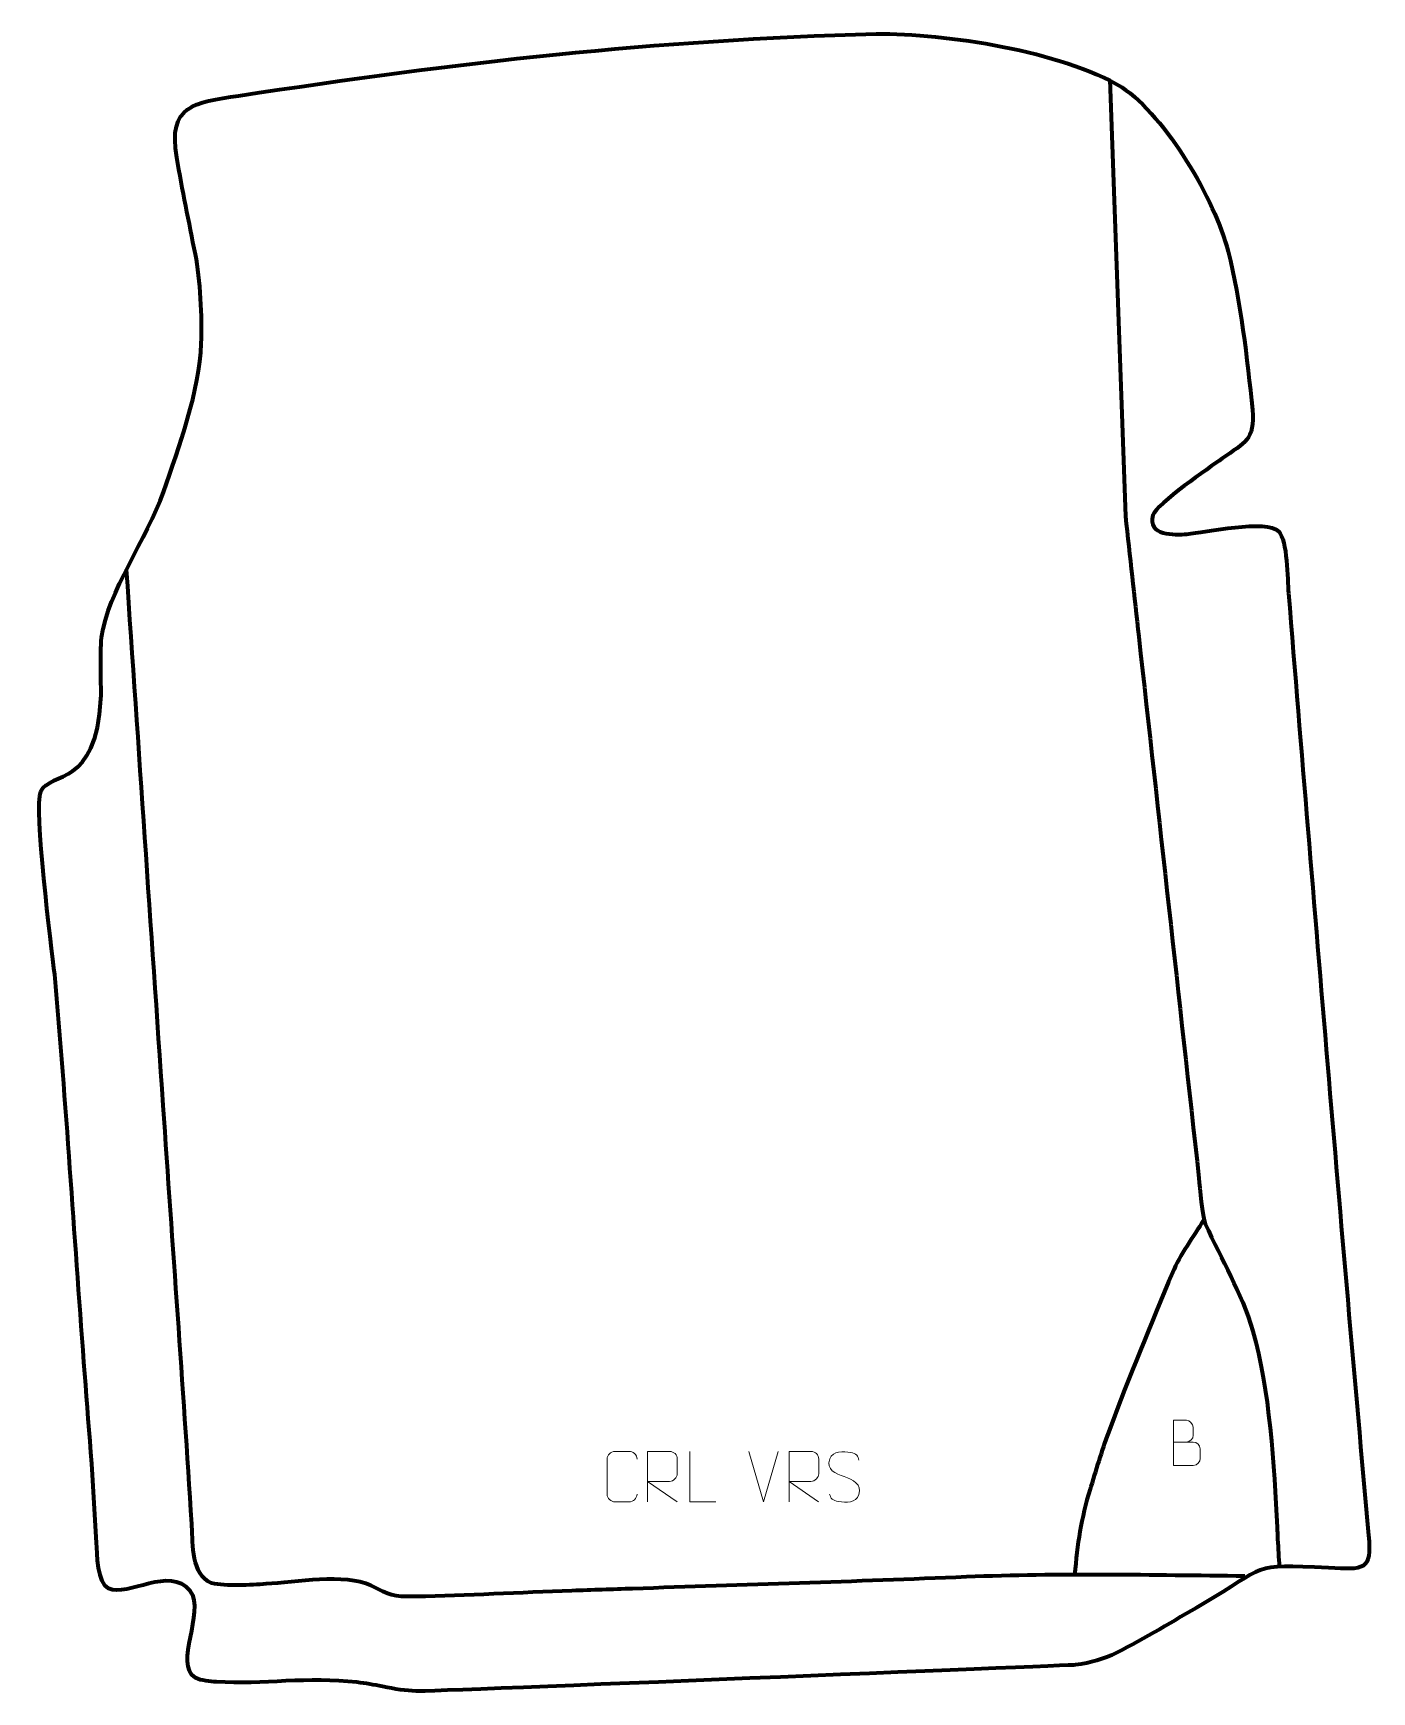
# Model space of a CAD drawing. Header units: millimetres. Extents: x 902 to 1565, y 20 to 841.
import ezdxf

# ---------------------------------------------------------------- set-up
doc = ezdxf.new("R2010")
doc.units = ezdxf.units.MM
doc.header["$MEASUREMENT"] = 0
doc.layers.add('layer 2', color=7, linetype='Continuous')
doc.layers.add('layer 3', color=7, linetype='Continuous')

msp = doc.modelspace()

# ---------------------------------------------------------------- linework, layer by layer
at = {"layer": 'layer 2', "color": 142, "lineweight": 158}
for points, knots in [([(1435.2619, 818.1127), (1435.2619, 818.1127), (1442.9758, 601.9757), (1442.9758, 601.9757), (1442.9758, 601.9757), (1445.1807, 582.1056), (1447.3856, 562.2354), (1449.5905, 542.3653), (1449.5905, 542.3653), (1459.5125, 452.9497), (1469.4345, 363.5341), (1479.3566, 274.1184), (1479.3566, 274.1184), (1479.8705, 269.4867), (1480.9253, 254.8961), (1482.4567, 251.5413), (1482.4567, 251.5413), (1490.8688, 233.1131), (1500.1503, 218.2834), (1506.0269, 198.3541), (1506.0269, 198.3541), (1514.354, 170.1144), (1516.5536, 131.1266), (1518.04, 101.3418), (1518.04, 101.3418), (1518.1384, 99.3312), (1518.2421, 97.3216), (1518.3489, 95.3114), (1518.3489, 95.3114), (1518.6044, 90.7666), (1518.8599, 86.2217), (1519.1154, 81.6769)], [0, 0, 0, 0, 0.11111111, 0.11111111, 0.11111111, 0.11111111, 0.22222222, 0.22222222, 0.22222222, 0.22222222, 0.33333333, 0.33333333, 0.33333333, 0.33333333, 0.44444444, 0.44444444, 0.44444444, 0.44444444, 0.55555556, 0.55555556, 0.55555556, 0.55555556, 0.66666667, 0.66666667, 0.66666667, 0.66666667, 0.77777778, 0.77777778, 0.77777778, 0.77777778, 1, 1, 1, 1]), ([(1502.1762, 77.0413), (1455.8618, 77.4393), (1410.6025, 78.555), (1364.2429, 76.6213), (1364.2429, 76.6213), (1309.1777, 74.3245), (1254.0866, 72.658), (1199.0049, 70.8015), (1199.0049, 70.8015), (1188.9946, 70.4642), (1178.9843, 70.1269), (1168.9739, 69.7895), (1168.9739, 69.7895), (1143.381, 68.9182), (1117.119, 67.3363), (1091.6247, 66.9279), (1091.6247, 66.9279), (1079.4648, 66.7331), (1079.4555, 67.4617), (1069.4384, 72.3112), (1069.4384, 72.3112), (1056.6815, 78.487), (1031.8919, 74.0164), (1017.5695, 73.132), (1017.5695, 73.132), (1009.7909, 72.6517), (997.9966, 71.8237), (990.5763, 73.4982), (990.5763, 73.4982), (980.6557, 77.7325), (981.3079, 92.6561), (980.835, 101.6423), (980.835, 101.6423), (980.835, 101.6423), (980.7649, 102.9755), (980.7649, 102.9755), (980.7649, 102.9755), (976.4254, 172.0482), (971.3565, 241.08), (966.6395, 310.1282), (966.6395, 310.1282), (960.5978, 398.622), (954.545, 487.115), (948.483, 575.6073)], [0, 0, 0, 0, 0.08333333, 0.08333333, 0.08333333, 0.08333333, 0.16666667, 0.16666667, 0.16666667, 0.16666667, 0.25, 0.25, 0.25, 0.25, 0.33333333, 0.33333333, 0.33333333, 0.33333333, 0.41666667, 0.41666667, 0.41666667, 0.41666667, 0.5, 0.5, 0.5, 0.5, 0.58333333, 0.58333333, 0.58333333, 0.58333333, 0.66666667, 0.66666667, 0.66666667, 0.66666667, 0.75, 0.75, 0.75, 0.75, 0.83333333, 0.83333333, 0.83333333, 0.83333333, 1, 1, 1, 1]), ([(1481.6717, 253.2548), (1476.7615, 245.4842), (1469.8261, 235.8211), (1466.376, 227.5699), (1466.376, 227.5699), (1455.8137, 202.3095), (1444.6977, 175.6132), (1435.2153, 149.9983), (1435.2153, 149.9983), (1431.7461, 140.6269), (1428.8423, 131.048), (1425.9197, 121.4954), (1425.9197, 121.4954), (1425.9197, 121.4954), (1425.5083, 120.1511), (1425.5083, 120.1511), (1425.5083, 120.1511), (1421.0538, 105.6015), (1419.1363, 92.8076), (1417.8383, 77.715)], [0, 0, 0, 0, 0.16666667, 0.16666667, 0.16666667, 0.16666667, 0.33333333, 0.33333333, 0.33333333, 0.33333333, 0.5, 0.5, 0.5, 0.5, 0.66666667, 0.66666667, 0.66666667, 0.66666667, 1, 1, 1, 1])]:
    msp.add_open_spline(points, degree=3, knots=knots, dxfattribs=at)
at = {"layer": 'layer 2', "color": 250, "lineweight": 9}
for points, knots in [([(1466.7319, 143.4544), (1469.9909, 143.4548), (1473.2503, 143.4548), (1476.51, 143.4544), (1476.51, 143.4544), (1478.2793, 143.4389), (1480.0022, 141.8839), (1480.0022, 140.0481), (1480.0022, 140.0481), (1480.0019, 139.0373), (1480.0019, 136.306), (1480.0022, 135.2949), (1480.0022, 135.2949), (1480.0181, 133.6308), (1478.6368, 131.827), (1476.5574, 131.8422), (1476.5574, 131.8422), (1473.2974, 131.8425), (1470.0377, 131.8425), (1466.7784, 131.8422), (1466.7784, 131.8422), (1466.7784, 139.2926), (1466.7784, 146.7427), (1466.7784, 154.1925), (1466.7784, 154.1925), (1468.9045, 154.1925), (1471.0309, 154.1925), (1473.1574, 154.1925), (1473.1574, 154.1925), (1474.6629, 154.2083), (1476.5409, 152.4971), (1476.5568, 150.7394), (1476.5568, 150.7394), (1476.5564, 148.8888), (1476.5564, 148.7581), (1476.5568, 146.9072), (1476.5568, 146.9072), (1476.5722, 145.0566), (1474.9113, 143.4389), (1473.1109, 143.4544)], [0, 0, 0, 0, 0.09090909, 0.09090909, 0.09090909, 0.09090909, 0.18181818, 0.18181818, 0.18181818, 0.18181818, 0.27272727, 0.27272727, 0.27272727, 0.27272727, 0.36363636, 0.36363636, 0.36363636, 0.36363636, 0.45454545, 0.45454545, 0.45454545, 0.45454545, 0.54545455, 0.54545455, 0.54545455, 0.54545455, 0.63636364, 0.63636364, 0.63636364, 0.63636364, 0.72727273, 0.72727273, 0.72727273, 0.72727273, 0.81818182, 0.81818182, 0.81818182, 0.81818182, 1, 1, 1, 1]), ([(1201.2254, 117.6387), (1201.0856, 115.3153), (1199.4084, 113.8357), (1197.2607, 113.8249), (1197.2607, 113.8249), (1194.9288, 113.8253), (1192.5969, 113.8253), (1190.2654, 113.8249), (1190.2654, 113.8249), (1188.3404, 113.7195), (1186.3683, 115.604), (1186.3795, 117.6213), (1186.3795, 117.6213), (1186.3799, 123.3914), (1186.3799, 129.1611), (1186.3795, 134.9304), (1186.3795, 134.9304), (1186.3837, 137.0685), (1188.1304, 138.7877), (1190.2828, 138.7742), (1190.2828, 138.7742), (1192.6085, 138.7742), (1194.9346, 138.7742), (1197.2607, 138.7742), (1197.2607, 138.7742), (1199.2073, 138.8097), (1201.1987, 137.3182), (1201.2254, 134.8806)], [0, 0, 0, 0, 0.125, 0.125, 0.125, 0.125, 0.25, 0.25, 0.25, 0.25, 0.375, 0.375, 0.375, 0.375, 0.5, 0.5, 0.5, 0.5, 0.625, 0.625, 0.625, 0.625, 0.75, 0.75, 0.75, 0.75, 1, 1, 1, 1]), ([(1206.4703, 113.821), (1206.4703, 113.821), (1206.4703, 138.7745), (1206.4703, 138.7745), (1206.4703, 138.7745), (1210.0651, 138.7745), (1213.6606, 138.7745), (1217.2558, 138.7745), (1217.2558, 138.7745), (1219.5811, 138.7368), (1221.1384, 137.2468), (1221.1343, 134.8804), (1221.1343, 134.8804), (1221.1339, 132.8449), (1221.1339, 129.7855), (1221.1343, 127.7495), (1221.1343, 127.7495), (1221.1278, 125.874), (1219.3155, 123.9322), (1217.306, 123.9131), (1217.306, 123.9131), (1217.306, 123.9131), (1206.4703, 123.9131), (1206.4703, 123.9131), (1206.4703, 123.9131), (1206.4703, 123.9131), (1221.125, 113.821), (1221.125, 113.821)], [0, 0, 0, 0, 0.125, 0.125, 0.125, 0.125, 0.25, 0.25, 0.25, 0.25, 0.375, 0.375, 0.375, 0.375, 0.5, 0.5, 0.5, 0.5, 0.625, 0.625, 0.625, 0.625, 0.75, 0.75, 0.75, 0.75, 1, 1, 1, 1]), ([(1240.2769, 113.8209), (1240.2769, 113.8209), (1227.3278, 113.8209), (1227.3278, 113.8209), (1227.3278, 113.8209), (1227.3278, 113.8209), (1227.3278, 138.7745), (1227.3278, 138.7745)], [0, 0, 0, 0, 0.33333333, 0.33333333, 0.33333333, 0.33333333, 1, 1, 1, 1]), ([(1276.4704, 113.821), (1276.4704, 113.821), (1276.4704, 138.7745), (1276.4704, 138.7745), (1276.4704, 138.7745), (1280.0652, 138.7745), (1283.6607, 138.7745), (1287.2559, 138.7745), (1287.2559, 138.7745), (1289.5812, 138.7368), (1291.1385, 137.2468), (1291.1344, 134.8804), (1291.1344, 134.8804), (1291.134, 132.8449), (1291.134, 129.7855), (1291.1344, 127.7495), (1291.1344, 127.7495), (1291.1279, 125.874), (1289.3156, 123.9322), (1287.3061, 123.9131), (1287.3061, 123.9131), (1287.3061, 123.9131), (1276.4704, 123.9131), (1276.4704, 123.9131), (1276.4704, 123.9131), (1276.4704, 123.9131), (1291.1251, 113.821), (1291.1251, 113.821)], [0, 0, 0, 0, 0.125, 0.125, 0.125, 0.125, 0.25, 0.25, 0.25, 0.25, 0.375, 0.375, 0.375, 0.375, 0.5, 0.5, 0.5, 0.5, 0.625, 0.625, 0.625, 0.625, 0.75, 0.75, 0.75, 0.75, 1, 1, 1, 1]), ([(1303.8025, 126.2977), (1299.5542, 127.7681), (1294.6461, 129.5639), (1296.6512, 135.0842), (1296.6512, 135.0842), (1298.1547, 139.2241), (1303.3683, 138.8356), (1306.9719, 138.2345), (1306.9719, 138.2345), (1309.8325, 137.7573), (1310.6972, 136.5441), (1311.0078, 134.46)], [0, 0, 0, 0, 0.25, 0.25, 0.25, 0.25, 0.5, 0.5, 0.5, 0.5, 1, 1, 1, 1]), ([(1303.8025, 126.2976), (1307.8211, 124.6509), (1312.8506, 122.7626), (1311.0166, 117.4023), (1311.0166, 117.4023), (1309.5568, 113.1359), (1304.646, 113.3926), (1300.9199, 113.9473), (1300.9199, 113.9473), (1298.1699, 114.3571), (1296.949, 115.5706), (1296.571, 117.6828)], [0, 0, 0, 0, 0.25, 0.25, 0.25, 0.25, 0.5, 0.5, 0.5, 0.5, 1, 1, 1, 1])]:
    msp.add_open_spline(points, degree=3, knots=knots, dxfattribs=at)
for points in [[(1263.8024, 113.8209), (1263.8024, 113.8209), (1256.4806, 138.7745), (1256.4806, 138.7745)], [(1271.1243, 138.7745), (1271.1243, 138.7745), (1263.8025, 113.8209), (1263.8025, 113.8209)]]:
    msp.add_open_spline(points, degree=3, dxfattribs=at)
at = {"layer": 'layer 3', "color": 242, "lineweight": 158}
msp.add_open_spline([(1418.3215, 33.0396), (1425.5054, 34.1339), (1432.4204, 35.9346), (1438.6241, 39.0197), (1438.6241, 39.0197), (1452.5811, 46.2834), (1467.0482, 54.8929), (1480.7, 62.839), (1480.7, 62.839), (1513.984, 82.22), (1503.9881, 83.0307), (1543.487, 81.0652), (1543.487, 81.0652), (1561.1707, 80.2649), (1564.9622, 79.4459), (1563.3477, 97.3723), (1563.3477, 97.3723), (1549.3492, 252.7998), (1536.3685, 408.3261), (1523.7096, 563.8698), (1523.7096, 563.8698), (1523.1408, 570.9372), (1523.216, 589.8334), (1518.8983, 594.4594), (1518.8983, 594.4594), (1513.2224, 600.5407), (1482.1109, 594.1249), (1473.4694, 593.0996), (1473.4694, 593.0996), (1467.4175, 592.564), (1453.4868, 592.416), (1456.6042, 602.429), (1456.6042, 602.429), (1458.4114, 608.2336), (1484.4847, 625.9442), (1490.8078, 630.469), (1490.8078, 630.469), (1502.1688, 638.6727), (1507.1266, 639.4782), (1505.8674, 654.728), (1505.8674, 654.728), (1503.2421, 679.9742), (1500.0089, 708.5959), (1493.811, 733.096), (1493.811, 733.096), (1487.2244, 758.719), (1463.249, 799.7178), (1441.1609, 814.506), (1441.1609, 814.506), (1411.3199, 832.2477), (1354.2894, 841.1944), (1319.5801, 840.8366), (1319.5801, 840.8366), (1209.416, 837.93), (1112.383, 826.7037), (1003.9278, 810.2006), (1003.9278, 810.2006), (981.8081, 806.913), (968.8915, 805.5994), (973.3634, 779.6115), (973.3634, 779.6115), (976.1652, 763.5336), (979.3544, 747.7431), (982.5958, 731.7604), (982.5958, 731.7604), (985.1419, 719.2061), (985.9649, 700.4895), (985.5053, 687.5706), (985.5053, 687.5706), (984.6711, 664.128), (974.5468, 636.2012), (966.7172, 613.9441), (966.7172, 613.9441), (958.5171, 590.7018), (939.3738, 564.6775), (936.115, 541.9132), (936.115, 541.9132), (935.3484, 532.7836), (936.0249, 521.0888), (935.813, 511.5839), (935.813, 511.5839), (933.4327, 467.1881), (911.1645, 476.1495), (906.1251, 465.6315), (906.1251, 465.6315), (902.2717, 457.5889), (911.4318, 389.0289), (912.9075, 374.9527), (912.9075, 374.9527), (918.6221, 311.1803), (922.5927, 246.7657), (927.402, 182.8665), (927.402, 182.8665), (929.6776, 152.8369), (932.1705, 123.6922), (933.62, 93.5485), (933.62, 93.5485), (933.8688, 88.3745), (934.091, 73.2656), (939.5808, 70.8555), (939.5808, 70.8555), (949.3391, 66.5715), (969.6347, 82.1361), (980.0315, 69.784), (980.0315, 69.784), (987.8986, 58.8204), (971.494, 33.7801), (982.6106, 26.6455), (982.6106, 26.6455), (985.5259, 25.175), (989.7925, 24.9013), (992.996, 24.6513), (992.996, 24.6513), (1016.1882, 23.23), (1038.4147, 27.3197), (1062.5477, 24.4377), (1062.5477, 24.4377), (1066.8502, 23.9239), (1070.9183, 23.2228), (1075.16, 22.3505), (1075.16, 22.3505), (1081.4616, 21.0089), (1086.7905, 20.3035), (1091.8729, 20.015), (1091.8729, 20.015), (1096.9553, 19.7265), (1418.3215, 33.0396), (1418.3215, 33.0396)], degree=3, knots=[0, 0, 0, 0, 0.03030303, 0.03030303, 0.03030303, 0.03030303, 0.06060606, 0.06060606, 0.06060606, 0.06060606, 0.09090909, 0.09090909, 0.09090909, 0.09090909, 0.12121212, 0.12121212, 0.12121212, 0.12121212, 0.15151515, 0.15151515, 0.15151515, 0.15151515, 0.18181818, 0.18181818, 0.18181818, 0.18181818, 0.21212121, 0.21212121, 0.21212121, 0.21212121, 0.24242424, 0.24242424, 0.24242424, 0.24242424, 0.27272727, 0.27272727, 0.27272727, 0.27272727, 0.3030303, 0.3030303, 0.3030303, 0.3030303, 0.33333333, 0.33333333, 0.33333333, 0.33333333, 0.36363636, 0.36363636, 0.36363636, 0.36363636, 0.39393939, 0.39393939, 0.39393939, 0.39393939, 0.42424242, 0.42424242, 0.42424242, 0.42424242, 0.45454545, 0.45454545, 0.45454545, 0.45454545, 0.48484848, 0.48484848, 0.48484848, 0.48484848, 0.51515152, 0.51515152, 0.51515152, 0.51515152, 0.54545455, 0.54545455, 0.54545455, 0.54545455, 0.57575758, 0.57575758, 0.57575758, 0.57575758, 0.60606061, 0.60606061, 0.60606061, 0.60606061, 0.63636364, 0.63636364, 0.63636364, 0.63636364, 0.66666667, 0.66666667, 0.66666667, 0.66666667, 0.6969697, 0.6969697, 0.6969697, 0.6969697, 0.72727273, 0.72727273, 0.72727273, 0.72727273, 0.75757576, 0.75757576, 0.75757576, 0.75757576, 0.78787879, 0.78787879, 0.78787879, 0.78787879, 0.81818182, 0.81818182, 0.81818182, 0.81818182, 0.84848485, 0.84848485, 0.84848485, 0.84848485, 0.87878788, 0.87878788, 0.87878788, 0.87878788, 0.90909091, 0.90909091, 0.90909091, 0.90909091, 0.93939394, 0.93939394, 0.93939394, 0.93939394, 1, 1, 1, 1], dxfattribs=at)

doc.saveas('drawing.dxf')
